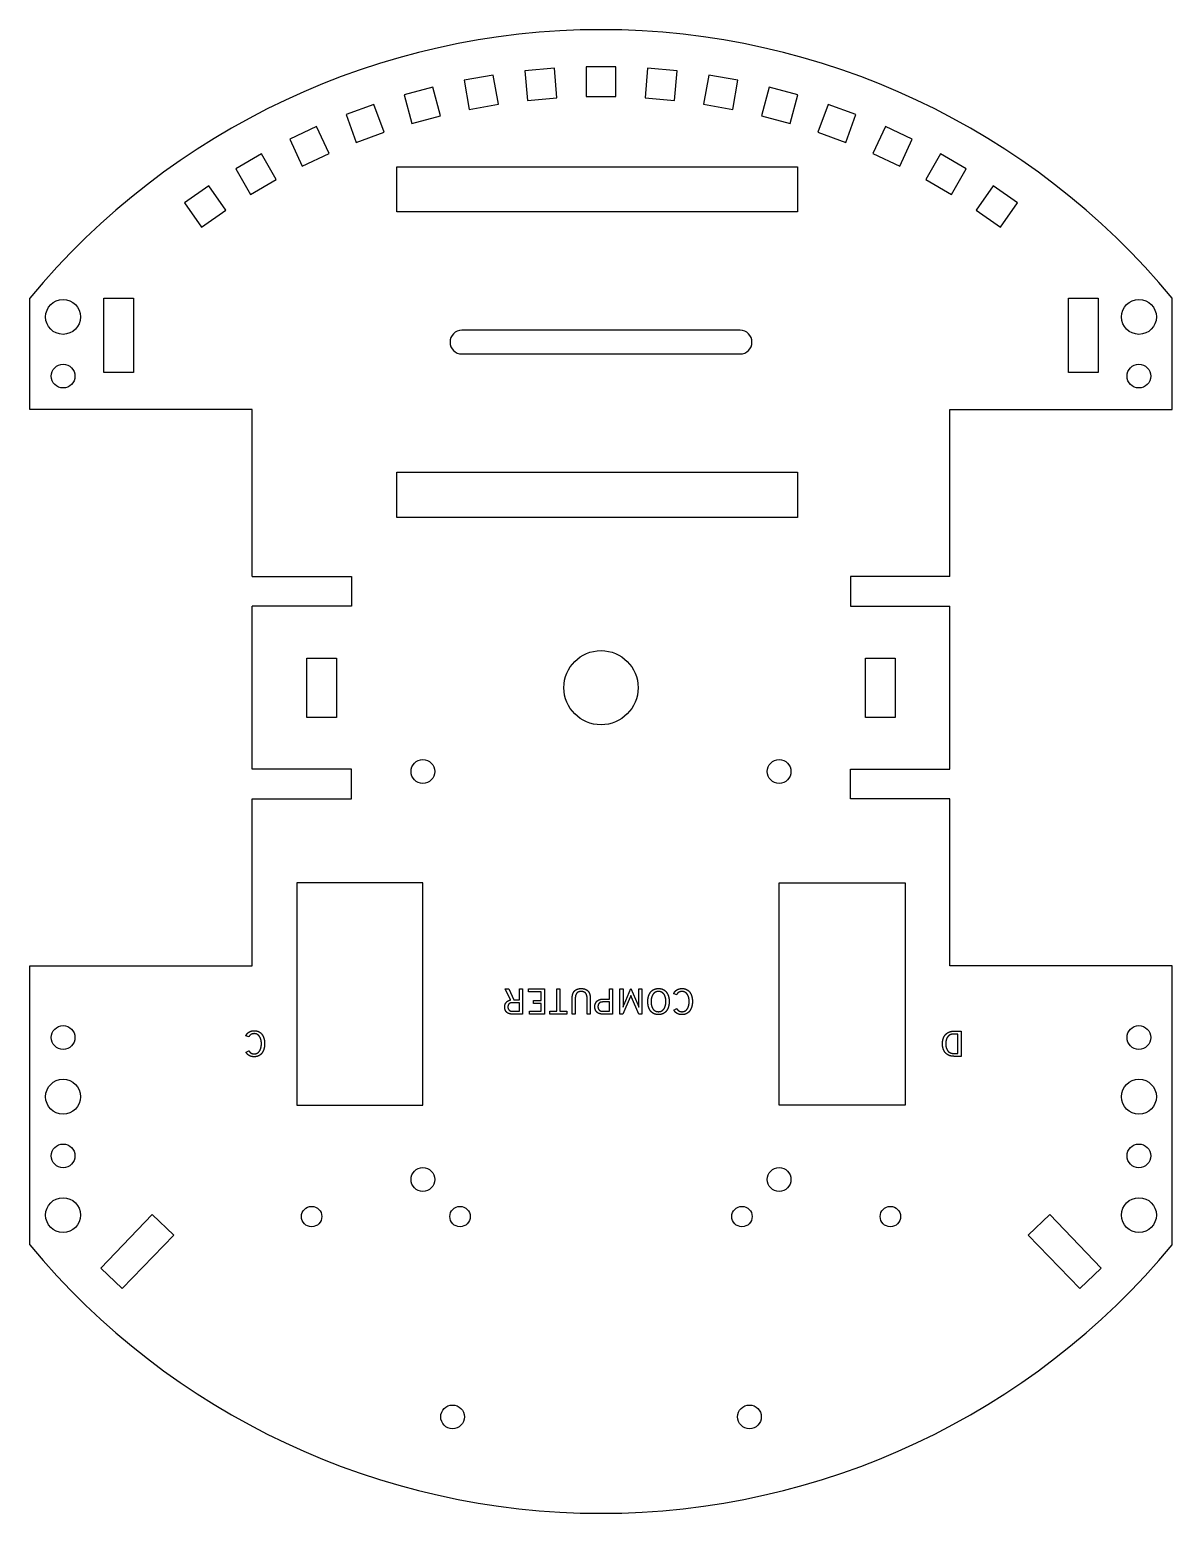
# Model space of a CAD drawing. Header units: millimetres. Extents: x -77 to 77, y -100 to 100.
import ezdxf

# ---------------------------------------------------------------- set-up
doc = ezdxf.new("R2010")
doc.units = ezdxf.units.MM
doc.layers.add('Shape2DView', color=7, linetype='CONTINUOUS')

msp = doc.modelspace()

# ---------------------------------------------------------------- linework, layer by layer
at = {"layer": 'Shape2DView'}
for p, q in [((-6.28557, 94.7918), (-10.2703, 94.4432)), ((-10.2703, 94.4432), (-9.92173, 90.4584)), ((-5.93695, 90.8071), (-6.28557, 94.7918)), ((-2, 94.9789), (-2, 90.9789)), ((2, 94.9789), (-2, 94.9789)), ((2, 90.9789), (2, 94.9789)), ((6.28557, 94.7918), (5.93695, 90.8071)), ((10.2703, 94.4432), (6.28557, 94.7918)), ((9.92173, 90.4584), (10.2703, 94.4432)), ((-22.6505, 92.2603), (-26.5142, 91.225)), ((-21.6152, 88.3966), (-22.6505, 92.2603)), ((-14.5233, 93.8833), (-18.4625, 93.1887)), ((-18.4625, 93.1887), (-17.7679, 89.2495)), ((-13.8287, 89.9441), (-14.5233, 93.8833)), ((14.5233, 93.8833), (13.8287, 89.9441)), ((18.4625, 93.1887), (14.5233, 93.8833)), ((17.7679, 89.2495), (18.4625, 93.1887)), ((22.6505, 92.2603), (21.6152, 88.3966)), ((26.5142, 91.225), (22.6505, 92.2603)), ((-26.5142, 91.225), (-25.4789, 87.3613)), ((-9.92173, 90.4584), (-5.93695, 90.8071)), ((-2, 90.9789), (2, 90.9789)), ((5.93695, 90.8071), (9.92173, 90.4584)), ((25.4789, 87.3613), (26.5142, 91.225)), ((-30.6053, 89.9351), (-34.3641, 88.567)), ((-34.3641, 88.567), (-32.996, 84.8082)), ((-29.2372, 86.1763), (-30.6053, 89.9351)), ((-25.4789, 87.3613), (-21.6152, 88.3966)), ((-17.7679, 89.2495), (-13.8287, 89.9441)), ((13.8287, 89.9441), (17.7679, 89.2495)), ((21.6152, 88.3966), (25.4789, 87.3613)), ((30.6053, 89.9351), (29.2372, 86.1763)), ((34.3641, 88.567), (30.6053, 89.9351)), ((32.996, 84.8082), (34.3641, 88.567)), ((-38.3272, 86.9254), (-41.9525, 85.2349)), ((-36.6367, 83.3002), (-38.3272, 86.9254)), ((-32.996, 84.8082), (-29.2372, 86.1763)), ((29.2372, 86.1763), (32.996, 84.8082)), ((38.3272, 86.9254), (36.6367, 83.3002)), ((41.9525, 85.2349), (38.3272, 86.9254)), ((-41.9525, 85.2349), (-40.262, 81.6097)), ((40.262, 81.6097), (41.9525, 85.2349)), ((-45.7574, 83.2542), (-49.2215, 81.2542)), ((-43.7574, 79.7901), (-45.7574, 83.2542)), ((-40.262, 81.6097), (-36.6367, 83.3002)), ((36.6367, 83.3002), (40.262, 81.6097)), ((45.7574, 83.2542), (43.7574, 79.7901)), ((49.2215, 81.2542), (45.7574, 83.2542)), ((-49.2215, 81.2542), (-47.2215, 77.7901)), ((-27.5, 75.43), (-27.5, 81.53)), ((-27.5, 81.53), (26.5, 81.53)), ((26.5, 81.53), (26.5, 75.43)), ((47.2215, 77.7901), (49.2215, 81.2542)), ((-52.8394, 78.9493), (-56.116, 76.655)), ((-50.5451, 75.6727), (-52.8394, 78.9493)), ((-47.2215, 77.7901), (-43.7574, 79.7901)), ((43.7574, 79.7901), (47.2215, 77.7901)), ((52.8394, 78.9493), (50.5451, 75.6727)), ((56.116, 76.655), (52.8394, 78.9493)), ((-56.116, 76.655), (-53.8217, 73.3784)), ((53.8217, 73.3784), (56.116, 76.655)), ((-53.8217, 73.3784), (-50.5451, 75.6727)), ((26.5, 75.43), (-27.5, 75.43)), ((50.5451, 75.6727), (53.8217, 73.3784)), ((-77, 48.8044), (-77, 63.8044)), ((-67, 53.8044), (-67, 63.8044)), ((-67, 63.8044), (-63, 63.8044)), ((-63, 63.8044), (-63, 53.8044)), ((63, 53.8044), (63, 63.8044)), ((63, 63.8044), (67, 63.8044)), ((67, 63.8044), (67, 53.8044)), ((77, 48.8044), (77, 63.8044)), ((18.75, 59.48), (-18.75, 59.48)), ((-18.75, 56.28), (18.75, 56.28)), ((-63, 53.8044), (-67, 53.8044)), ((67, 53.8044), (63, 53.8044)), ((-47, 48.8044), (-77, 48.8044)), ((-47, 26.3), (-47, 48.8044)), ((47, 26.3), (47, 48.8044)), ((47, 48.8044), (77, 48.8044)), ((-27.5, 34.23), (-27.5, 40.33)), ((-27.5, 40.33), (26.5, 40.33)), ((26.5, 40.33), (26.5, 34.23)), ((26.5, 34.23), (-27.5, 34.23)), ((-47, 26.3), (-33.64, 26.3)), ((-33.64, 26.3), (-33.64, 22.3)), ((47, 26.3), (33.64, 26.3)), ((33.64, 26.3), (33.64, 22.3)), ((-33.64, 22.3), (-47, 22.3)), ((-47, 0.3), (-47, 22.3)), ((33.64, 22.3), (47, 22.3)), ((47, 0.3), (47, 22.3)), ((-39.65, 7.3), (-39.65, 15.3)), ((-39.65, 15.3), (-35.65, 15.3)), ((-35.65, 15.3), (-35.65, 7.3)), ((35.65, 7.3), (35.65, 15.3)), ((35.65, 15.3), (39.65, 15.3)), ((39.65, 15.3), (39.65, 7.3)), ((-35.65, 7.3), (-39.65, 7.3)), ((39.65, 7.3), (35.65, 7.3)), ((-33.64, 0.3), (-47, 0.3)), ((-33.64, -3.7), (-33.64, 0.3)), ((33.64, 0.3), (47, 0.3)), ((33.64, -3.7), (33.64, 0.3)), ((-47, -3.7), (-33.64, -3.7)), ((-47, -26.1956), (-47, -3.7)), ((47, -3.7), (33.64, -3.7)), ((47, -26.1956), (47, -3.7)), ((-41, -15), (-41, -45)), ((-24, -15), (-41, -15)), ((-24, -45), (-24, -15)), ((24, -45), (24, -15)), ((24, -15), (41, -15)), ((41, -15), (41, -45)), ((-77, -63.8044), (-77, -26.1956)), ((-77, -26.1956), (-47, -26.1956)), ((77, -26.1956), (47, -26.1956)), ((77, -63.8044), (77, -26.1956)), ((-12.9185, -29.315), (-12.4429, -29.315)), ((-12.1902, -30.8), (-12.9185, -29.315)), ((-12.4429, -29.315), (-11.7431, -30.7716)), ((-10.9911, -29.315), (-10.5693, -29.315)), ((-10.9911, -30.7716), (-10.9911, -29.315)), ((-10.5693, -29.315), (-10.5693, -32.7115)), ((-9.76364, -29.315), (-7.63726, -29.315)), ((-9.76364, -29.7178), (-9.76364, -29.315)), ((-8.05906, -29.7178), (-9.76364, -29.7178)), ((-8.05906, -30.8727), (-8.05906, -29.7178)), ((-7.63726, -29.315), (-7.63726, -32.7115)), ((-5.95637, -29.315), (-5.53457, -29.315)), ((-5.95637, -32.3087), (-5.95637, -29.315)), ((-5.53457, -29.315), (-5.53457, -32.3087)), ((1.14157, -29.315), (1.56337, -29.315)), ((1.14157, -30.6783), (1.14157, -29.315)), ((1.56337, -29.315), (1.56337, -32.7115)), ((2.55547, -29.315), (2.97727, -29.315)), ((2.55547, -32.7115), (2.55547, -29.315)), ((2.97727, -29.315), (2.97727, -31.4019)), ((3.11945, -31.3924), (4.03099, -29.2565)), ((4.03099, -29.2565), (4.95358, -31.4019)), ((5.0847, -31.4019), (5.0847, -29.315)), ((5.0847, -29.315), (5.5065, -29.315)), ((5.5065, -29.315), (5.5065, -32.7115)), ((10.1795, -30.0859), (9.79244, -29.9406)), ((-10.9911, -31.1633), (-11.9185, -31.1633)), ((-11.7431, -30.7716), (-10.9911, -30.7716)), ((-10.9911, -32.3197), (-10.9911, -31.1633)), ((-9.11277, -30.8727), (-8.05906, -30.8727)), ((-9.11277, -31.2708), (-9.11277, -30.8727)), ((-8.05906, -31.2708), (-9.11277, -31.2708)), ((-8.05906, -32.3134), (-8.05906, -31.2708)), ((-3.88686, -32.7115), (-3.88686, -30.5915)), ((-3.46506, -30.5915), (-3.46506, -32.7115)), ((-1.86791, -32.7115), (-1.86791, -30.5915)), ((-1.44611, -30.5915), (-1.44611, -32.7115)), ((1.14157, -31.0717), (0.233199, -31.0717)), ((0.263215, -30.6783), (1.14157, -30.6783)), ((1.14157, -32.3197), (1.14157, -31.0717)), ((3.9441, -30.4256), (2.95832, -32.7115)), ((5.1084, -32.7115), (4.11788, -30.4256)), ((9.82088, -32.1586), (10.2, -31.9643)), ((-11.9185, -32.3197), (-10.9911, -32.3197)), ((-10.5693, -32.7115), (-11.909, -32.7115)), ((-9.65622, -32.7115), (-9.65622, -32.3134)), ((-9.65622, -32.3134), (-8.05906, -32.3134)), ((-7.63726, -32.7115), (-9.65622, -32.7115)), ((-6.90266, -32.3087), (-5.95637, -32.3087)), ((-6.90266, -32.7115), (-6.90266, -32.3087)), ((-4.58829, -32.7115), (-6.90266, -32.7115)), ((-5.53457, -32.3087), (-4.58829, -32.3087)), ((-4.58829, -32.3087), (-4.58829, -32.7115)), ((-3.46506, -32.7115), (-3.88686, -32.7115)), ((-1.44611, -32.7115), (-1.86791, -32.7115)), ((0.233199, -32.3197), (1.14157, -32.3197)), ((1.56337, -32.7115), (0.263215, -32.7115)), ((2.95832, -32.7115), (2.55547, -32.7115)), ((5.5065, -32.7115), (5.1084, -32.7115)), ((-47.4755, -35.7709), (-47.8626, -35.6256)), ((48.1027, -35.3934), (47.564, -35.3934)), ((47.6161, -35), (48.5245, -35)), ((48.1027, -38.0095), (48.1027, -35.3934)), ((48.5245, -35), (48.5245, -38.3965)), ((-47.8341, -37.8436), (-47.455, -37.6493)), ((47.5103, -38.0095), (48.1027, -38.0095)), ((48.5245, -38.3965), (47.5972, -38.3965)), ((-41, -45), (-24, -45)), ((41, -45), (24, -45)), ((-60.47, -59.7394), (-67.4166, -66.9328)), ((-57.5927, -62.5181), (-60.47, -59.7394)), ((57.5927, -62.5181), (60.47, -59.7394)), ((60.47, -59.7394), (67.4166, -66.9328)), ((-64.5392, -69.7115), (-57.5927, -62.5181)), ((64.5392, -69.7115), (57.5927, -62.5181)), ((-67.4166, -66.9328), (-64.5392, -69.7115)), ((67.4166, -66.9328), (64.5392, -69.7115))]:
    msp.add_line(p, q, dxfattribs=at)
for centre, radius in [((-72.5, 61.28), 2.35), ((72.5, 61.28), 2.35), ((-72.5, 53.3), 1.6), ((72.5, 53.3), 1.6), ((0, 11.3), 5), ((-24, 0), 1.6), ((24, 0), 1.6), ((-72.5, -35.86), 1.6), ((72.5, -35.86), 1.6), ((-72.5, -43.84), 2.35), ((72.5, -43.84), 2.35), ((-72.5, -51.82), 1.6), ((72.5, -51.82), 1.6), ((-24, -55), 1.6), ((24, -55), 1.6), ((-72.5, -59.8), 2.35), ((72.5, -59.8), 2.35), ((-39, -60), 1.375), ((-19, -60), 1.375), ((19, -60), 1.375), ((39, -60), 1.375), ((-20, -87), 1.6), ((20, -87), 1.6)]:
    msp.add_circle(centre, radius, dxfattribs=at)
for centre, radius, start, end in [((0, 0), 100, 39.6461, 140.354), ((-18.75, 57.88), 1.6, 90, -90), ((18.75, 57.88), 1.6, -90, 90), ((0, 0), 100, -140.354, -39.6461)]:
    msp.add_arc(centre, radius, start, end, dxfattribs=at)
for points, degree in [([(-3.80945, -30.0117), (-3.73205, -29.7621), (-3.57881, -29.593)], 2), ([(-3.57881, -29.593), (-3.42557, -29.424), (-3.1965, -29.3403)], 2), ([(-3.11119, -29.7573), (-3.28971, -29.8616), (-3.3766, -30.0686)], 2), ([(-3.1965, -29.3403), (-2.96743, -29.2565), (-2.66412, -29.2565)], 2), ([(-2.66412, -29.6547), (-2.93268, -29.6547), (-3.11119, -29.7573)], 2), ([(-2.66412, -29.2565), (-2.24705, -29.2565), (-1.97691, -29.4114)], 2), ([(-2.05274, -29.9011), (-2.23915, -29.6547), (-2.66412, -29.6547)], 2), ([(-1.86791, -30.5915), (-1.86791, -30.1491), (-2.05274, -29.9011)], 2), ([(-1.97691, -29.4114), (-1.70835, -29.5678), (-1.57723, -29.8663)], 2), ([(-1.57723, -29.8663), (-1.44611, -30.1649), (-1.44611, -30.5915)], 2), ([(6.38328, -30.3877), (6.45911, -30.0765), (6.62656, -29.8205)], 2), ([(6.62656, -29.8205), (6.79402, -29.5646), (7.07048, -29.4098)], 2), ([(7.27743, -29.7779), (7.0847, -29.9027), (6.9678, -30.1049)], 2), ([(7.07048, -29.4098), (7.34694, -29.2565), (7.74979, -29.2565)], 2), ([(7.74979, -29.6547), (7.46859, -29.6547), (7.27743, -29.7779)], 2), ([(7.74979, -29.2565), (8.14947, -29.2565), (8.42593, -29.4098)], 2), ([(8.22056, -29.77), (8.02783, -29.6547), (7.74979, -29.6547)], 2), ([(8.5302, -30.0828), (8.41171, -29.8869), (8.22056, -29.77)], 2), ([(8.42593, -29.4098), (8.70239, -29.5646), (8.86985, -29.8205)], 2), ([(8.86985, -29.8205), (9.03731, -30.0765), (9.11472, -30.3877)], 2), ([(9.79244, -29.9406), (9.87933, -29.751), (10.0294, -29.5962)], 2), ([(10.0294, -29.5962), (10.1795, -29.4414), (10.3991, -29.3482)], 2), ([(10.467, -29.7747), (10.2964, -29.8948), (10.1795, -30.0859)], 2), ([(10.3991, -29.3482), (10.6187, -29.2565), (10.9172, -29.2565)], 2), ([(10.9172, -29.6547), (10.636, -29.6547), (10.467, -29.7747)], 2), ([(10.9172, -29.2565), (11.3027, -29.2565), (11.5729, -29.4066)], 2), ([(11.3564, -29.77), (11.1732, -29.6547), (10.9172, -29.6547)], 2), ([(11.6582, -30.0796), (11.5381, -29.8853), (11.3564, -29.77)], 2), ([(11.5729, -29.4066), (11.8414, -29.5583), (12.0073, -29.8111)], 2), ([(12.0073, -29.8111), (12.1716, -30.0654), (12.249, -30.3782)], 2), ([(-12.9817, -31.7463), (-12.9817, -31.5456), (-12.9027, -31.3498)], 2), ([(-12.8821, -32.2076), (-12.9817, -31.9864), (-12.9817, -31.7463)], 2), ([(-12.9027, -31.3498), (-12.8237, -31.1539), (-12.6483, -31.0054)], 2), ([(-12.6483, -31.0054), (-12.4745, -30.8584), (-12.1902, -30.8)], 2), ([(-12.4935, -31.4651), (-12.5535, -31.5962), (-12.5535, -31.7368)], 2), ([(-12.5535, -31.7368), (-12.5535, -31.8632), (-12.4982, -31.9975)], 2), ([(-12.4982, -31.9975), (-12.4445, -32.1317), (-12.3055, -32.225)], 2), ([(-12.296, -31.2486), (-12.435, -31.334), (-12.4935, -31.4651)], 2), ([(-11.9185, -31.1633), (-12.157, -31.1633), (-12.296, -31.2486)], 2), ([(-3.88686, -30.5915), (-3.88686, -30.2613), (-3.80945, -30.0117)], 2), ([(-3.3766, -30.0686), (-3.46506, -30.2755), (-3.46506, -30.5915)], 2), ([(-0.834731, -31.6926), (-0.834731, -31.5188), (-0.7747, -31.3403)], 2), ([(-0.732046, -32.1791), (-0.834731, -31.9453), (-0.834731, -31.6926)], 2), ([(-0.7747, -31.3403), (-0.714668, -31.1618), (-0.583547, -31.0101)], 2), ([(-0.583547, -31.0101), (-0.452425, -30.86), (-0.243894, -30.7684)], 2), ([(-0.351319, -31.4035), (-0.411351, -31.5472), (-0.411351, -31.6926)], 2), ([(-0.411351, -31.6926), (-0.411351, -31.8268), (-0.356058, -31.9722)], 2), ([(-0.356058, -31.9722), (-0.302346, -32.1175), (-0.161746, -32.2186)], 2), ([(-0.149107, -31.1665), (-0.291288, -31.2613), (-0.351319, -31.4035)], 2), ([(-0.243894, -30.7684), (-0.035363, -30.6783), (0.263215, -30.6783)], 2), ([(0.233199, -31.0717), (-0.006927, -31.0717), (-0.149107, -31.1665)], 2), ([(2.9678, -31.7747), (2.99781, -31.6926), (3.04047, -31.5851)], 2), ([(2.97412, -31.5994), (2.97096, -31.7099), (2.9678, -31.7747)], 2), ([(2.97727, -31.4019), (2.97727, -31.4888), (2.97412, -31.5994)], 2), ([(3.04047, -31.5851), (3.08154, -31.4793), (3.11945, -31.3924)], 2), ([(3.98991, -30.3103), (3.9441, -30.4256)], 1), ([(4.03099, -30.1981), (3.98991, -30.3103)], 1), ([(4.07522, -30.315), (4.03099, -30.1981)], 1), ([(4.11788, -30.4256), (4.09734, -30.3735), (4.07522, -30.315)], 2), ([(4.95358, -31.4019), (4.98991, -31.4872), (5.02941, -31.5867)], 2), ([(5.02941, -31.5867), (5.0689, -31.6878), (5.09892, -31.77)], 2), ([(5.08786, -31.5962), (5.0847, -31.4888), (5.0847, -31.4019)], 2), ([(5.09892, -31.77), (5.09102, -31.7052), (5.08786, -31.5962)], 2), ([(6.30745, -31.0133), (6.30745, -30.6989), (6.38328, -30.3877)], 2), ([(6.38328, -31.6389), (6.30745, -31.3292), (6.30745, -31.0133)], 2), ([(6.62656, -32.206), (6.45911, -31.9501), (6.38328, -31.6389)], 2), ([(6.79718, -30.5456), (6.74505, -30.7858), (6.74505, -31.0133)], 2), ([(6.74505, -31.0133), (6.74505, -31.2629), (6.79718, -31.5046)], 2), ([(6.9678, -30.1049), (6.84931, -30.3071), (6.79718, -30.5456)], 2), ([(6.79718, -31.5046), (6.84931, -31.7463), (6.9678, -31.9438)], 2), ([(6.9678, -31.9438), (7.0847, -32.1412), (7.27743, -32.2581)], 2), ([(8.22056, -32.2534), (8.41171, -32.1302), (8.5302, -31.9264)], 2), ([(8.70081, -30.522), (8.6471, -30.2802), (8.5302, -30.0828)], 2), ([(8.5302, -31.9264), (8.6471, -31.7242), (8.70081, -31.484)], 2), ([(8.75453, -31.0133), (8.75453, -30.7637), (8.70081, -30.522)], 2), ([(8.70081, -31.484), (8.75453, -31.2439), (8.75453, -31.0133)], 2), ([(9.11472, -31.6389), (9.03731, -31.9501), (8.86985, -32.206)], 2), ([(9.11472, -30.3877), (9.19055, -30.6989), (9.19055, -31.0133)], 2), ([(9.19055, -31.0133), (9.19055, -31.3292), (9.11472, -31.6389)], 2), ([(10.2, -31.9643), (10.279, -32.0844), (10.3738, -32.1776)], 2), ([(11.377, -32.2534), (11.5634, -32.1302), (11.6771, -31.928)], 2), ([(11.8335, -30.5172), (11.7766, -30.2755), (11.6582, -30.0796)], 2), ([(11.6771, -31.928), (11.7893, -31.7273), (11.8398, -31.4872)], 2), ([(11.8888, -31.0133), (11.8888, -30.7605), (11.8335, -30.5172)], 2), ([(11.8398, -31.4872), (11.8888, -31.2471), (11.8888, -31.0133)], 2), ([(12.2458, -31.6452), (12.1668, -31.958), (11.9994, -32.2123)], 2), ([(12.3248, -31.0133), (12.3248, -31.334), (12.2458, -31.6452)], 2), ([(12.249, -30.3782), (12.3248, -30.691), (12.3248, -31.0133)], 2), ([(-12.5504, -32.5709), (-12.7842, -32.4303), (-12.8821, -32.2076)], 2), ([(-11.909, -32.7115), (-12.3166, -32.7115), (-12.5504, -32.5709)], 2), ([(-12.3055, -32.225), (-12.1681, -32.3197), (-11.9185, -32.3197)], 2), ([(-0.389234, -32.5614), (-0.63094, -32.4129), (-0.732046, -32.1791)], 2), ([(0.263215, -32.7115), (-0.149107, -32.7115), (-0.389234, -32.5614)], 2), ([(-0.161746, -32.2186), (-0.021145, -32.3197), (0.233199, -32.3197)], 2), ([(7.07048, -32.6152), (6.79402, -32.4619), (6.62656, -32.206)], 2), ([(7.74979, -32.77), (7.34694, -32.77), (7.07048, -32.6152)], 2), ([(7.27743, -32.2581), (7.46859, -32.3766), (7.74979, -32.3766)], 2), ([(7.74979, -32.3766), (8.02783, -32.3766), (8.22056, -32.2534)], 2), ([(8.42593, -32.6152), (8.14947, -32.77), (7.74979, -32.77)], 2), ([(8.86985, -32.206), (8.70239, -32.4619), (8.42593, -32.6152)], 2), ([(10.0341, -32.4509), (9.89671, -32.3118), (9.82088, -32.1586)], 2), ([(10.388, -32.6799), (10.17, -32.5915), (10.0341, -32.4509)], 2), ([(10.3738, -32.1776), (10.4686, -32.2708), (10.5997, -32.3229)], 2), ([(10.9172, -32.77), (10.6044, -32.77), (10.388, -32.6799)], 2), ([(10.5997, -32.3229), (10.7308, -32.3766), (10.9172, -32.3766)], 2), ([(10.9172, -32.3766), (11.189, -32.3766), (11.377, -32.2534)], 2), ([(11.565, -32.6183), (11.2964, -32.77), (10.9172, -32.77)], 2), ([(11.9994, -32.2123), (11.8319, -32.4667), (11.565, -32.6183)], 2), ([(-47.8626, -35.6256), (-47.7757, -35.436), (-47.6256, -35.2812)], 2), ([(-47.6256, -35.2812), (-47.4755, -35.1264), (-47.2559, -35.0332)], 2), ([(-47.188, -35.4597), (-47.3586, -35.5798), (-47.4755, -35.7709)], 2), ([(-47.2559, -35.0332), (-47.0363, -34.9415), (-46.7378, -34.9415)], 2), ([(-46.7378, -35.3397), (-47.019, -35.3397), (-47.188, -35.4597)], 2), ([(-46.7378, -34.9415), (-46.3523, -34.9415), (-46.0821, -35.0916)], 2), ([(-46.2986, -35.455), (-46.4818, -35.3397), (-46.7378, -35.3397)], 2), ([(-45.9968, -35.7646), (-46.1169, -35.5703), (-46.2986, -35.455)], 2), ([(-46.0821, -35.0916), (-45.8136, -35.2433), (-45.6477, -35.4961)], 2), ([(-45.8215, -36.2022), (-45.8784, -35.9605), (-45.9968, -35.7646)], 2), ([(-45.6477, -35.4961), (-45.4834, -35.7504), (-45.406, -36.0632)], 2), ([(46.0979, -36.1058), (46.1754, -35.8073), (46.357, -35.5561)], 2), ([(46.357, -35.5561), (46.5371, -35.3065), (46.8452, -35.1532)], 2), ([(46.6935, -35.8136), (46.5656, -36.0047), (46.5118, -36.2354)], 2), ([(47.0332, -35.5087), (46.8215, -35.624), (46.6935, -35.8136)], 2), ([(46.8452, -35.1532), (47.1532, -35), (47.6161, -35)], 2), ([(47.564, -35.3934), (47.2449, -35.3934), (47.0332, -35.5087)], 2), ([(-47.6209, -38.1359), (-47.7583, -37.9968), (-47.8341, -37.8436)], 2), ([(-47.455, -37.6493), (-47.376, -37.7694), (-47.2812, -37.8626)], 2), ([(-47.2812, -37.8626), (-47.1864, -37.9558), (-47.0553, -38.0079)], 2), ([(-46.7378, -38.0616), (-46.466, -38.0616), (-46.278, -37.9384)], 2), ([(-46.278, -37.9384), (-46.0916, -37.8152), (-45.9779, -37.613)], 2), ([(-45.6556, -37.8973), (-45.8231, -38.1517), (-46.09, -38.3033)], 2), ([(-45.9779, -37.613), (-45.8657, -37.4123), (-45.8152, -37.1722)], 2), ([(-45.7662, -36.6983), (-45.7662, -36.4455), (-45.8215, -36.2022)], 2), ([(-45.8152, -37.1722), (-45.7662, -36.9321), (-45.7662, -36.6983)], 2), ([(-45.4092, -37.3302), (-45.4882, -37.643), (-45.6556, -37.8973)], 2), ([(-45.3302, -36.6983), (-45.3302, -37.019), (-45.4092, -37.3302)], 2), ([(-45.406, -36.0632), (-45.3302, -36.376), (-45.3302, -36.6983)], 2), ([(46.0205, -36.6983), (46.0205, -36.4044), (46.0979, -36.1058)], 2), ([(46.1043, -37.316), (46.0205, -37.0142), (46.0205, -36.6983)], 2), ([(46.3728, -37.861), (46.188, -37.6177), (46.1043, -37.316)], 2), ([(46.8594, -38.2512), (46.5561, -38.1058), (46.3728, -37.861)], 2), ([(46.5118, -36.2354), (46.4566, -36.4676), (46.4566, -36.6983)], 2), ([(46.4566, -36.6983), (46.4566, -36.9463), (46.5166, -37.1801)], 2), ([(46.5166, -37.1801), (46.5766, -37.4139), (46.7046, -37.6003)], 2), ([(46.7046, -37.6003), (46.831, -37.7883), (47.03, -37.8989)], 2), ([(47.03, -37.8989), (47.2291, -38.0095), (47.5103, -38.0095)], 2), ([(-47.267, -38.3649), (-47.485, -38.2765), (-47.6209, -38.1359)], 2), ([(-46.7378, -38.455), (-47.0506, -38.455), (-47.267, -38.3649)], 2), ([(-47.0553, -38.0079), (-46.9242, -38.0616), (-46.7378, -38.0616)], 2), ([(-46.09, -38.3033), (-46.3586, -38.455), (-46.7378, -38.455)], 2), ([(47.5972, -38.3965), (47.1611, -38.3965), (46.8594, -38.2512)], 2)]:
    msp.add_open_spline(points, degree=degree, dxfattribs=at)

doc.saveas('drawing.dxf')
